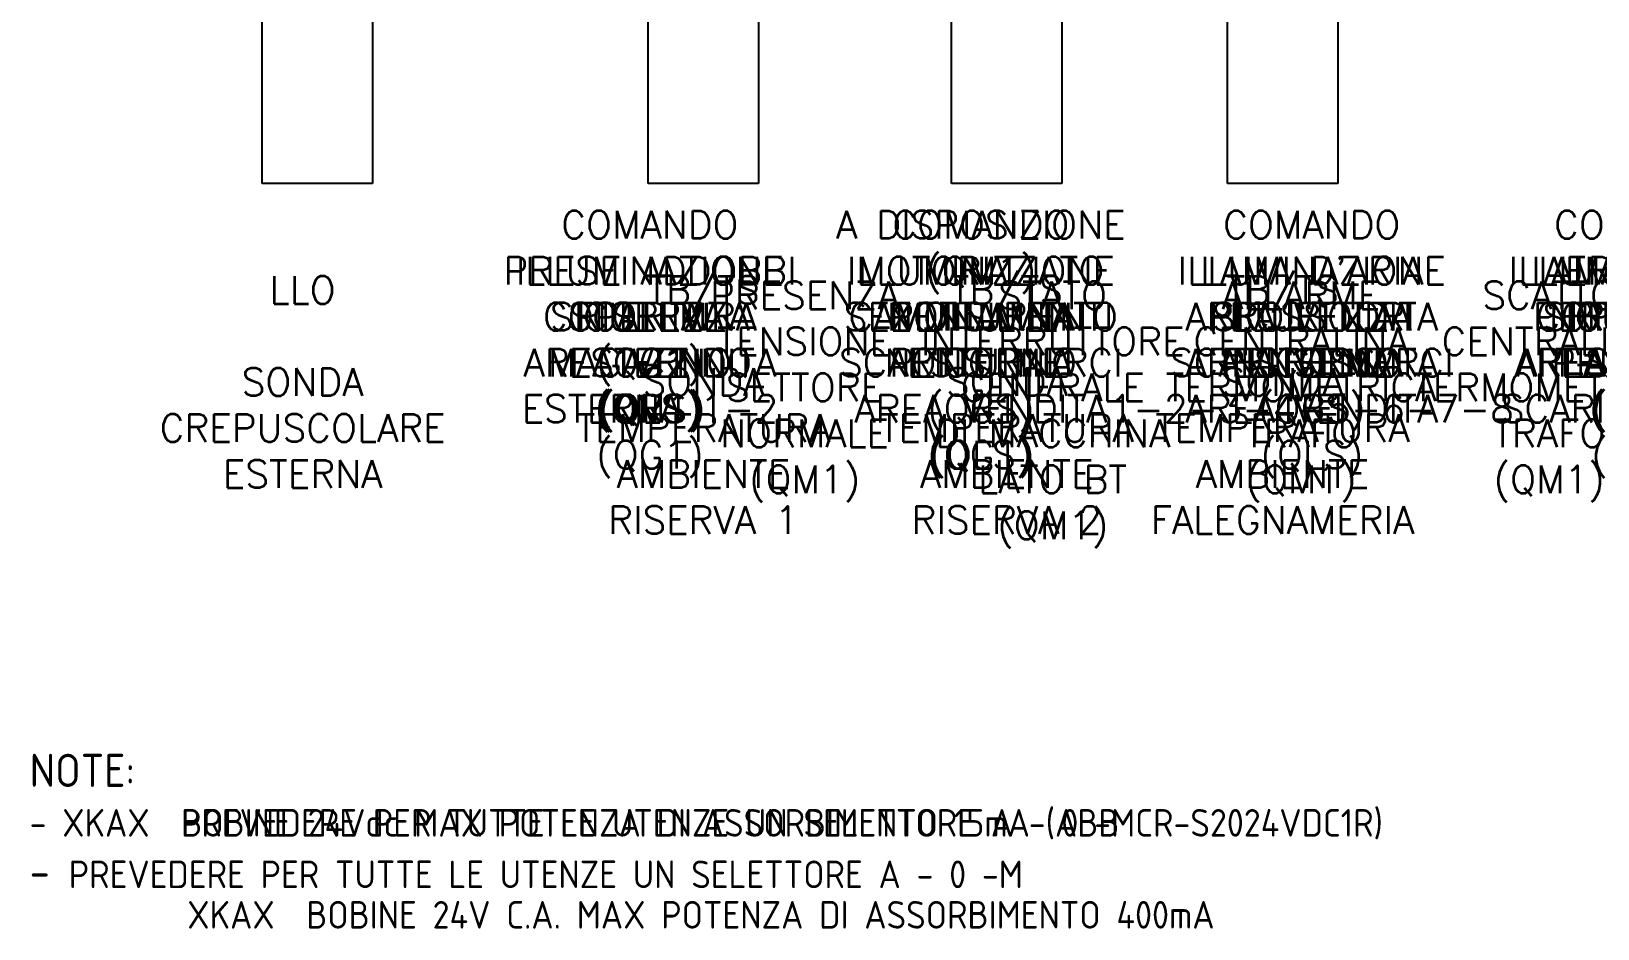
# Model space of a CAD drawing. Extents: x 21 to 417, y 13 to 260.
# Drawn here: x 21.6 to 163.6, y 20 to 101.3 of the extents above; entities that cross this region are included whole.
import ezdxf

# ---------------------------------------------------------------- set-up
doc = ezdxf.new("R2010")
doc.units = 0
doc.header["$LTSCALE"] = 10
for name, color, linetype in [('10', 9, 'CONTINUOUS'), ('11', 9, 'CONTINUOUS'), ('12', 9, 'CONTINUOUS'), ('5', 9, 'CONTINUOUS'), ('6', 9, 'CONTINUOUS'), ('7', 9, 'CONTINUOUS'), ('8', 9, 'CONTINUOUS'), ('9', 9, 'CONTINUOUS')]:
    doc.layers.add(name, color=color, linetype=linetype)
doc.styles.add('ROMANS', font='romans')
doc.styles.add('SPAC', font='isocp.shx')

msp = doc.modelspace()

# ---------------------------------------------------------------- linework, layer by layer
at = {"layer": '11'}
for p, q in [((42.5, 87.5), (42.5, 110)), ((52.5, 110), (52.5, 87.5)), ((77.5, 87.5), (77.5, 110)), ((87.5, 110), (87.5, 87.5)), ((105, 87.5), (105, 110)), ((115, 110), (115, 87.5)), ((130, 87.5), (130, 110)), ((140, 110), (140, 87.5)), ((52.5, 87.5), (42.5, 87.5)), ((87.5, 87.5), (77.5, 87.5)), ((115, 87.5), (105, 87.5)), ((140, 87.5), (130, 87.5))]:
    msp.add_line(p, q, dxfattribs=at)

# ---------------------------------------------------------------- texts
at = {"layer": '10', "char_height": 2.5, "attachment_point": 1, "style": 'ROMANS'}
for s, insert in [('\\pxqc;COMANDO\\PILLUMINAZIONE\\PRISERVA\\P1-2\\P(QRS)', (51.39, 85)), ('\\pxqc;COMANDO\\PILLUMINAZIONE\\PPENSILINA\\PSCARICO MERCI\\P(QRS)', (81.39, 85)), ('\\pxqc;COMANDO\\PILLUMINAZIONE\\PPROIETTORI\\PSCARICO MERCI\\P(QRS)', (111.39, 85)), ('\\pxqc;COMANDO\\PAEROTERMI\\PRISERVA\\P1-2-3-4\\P(QRS)', (141.39, 85))]:
    msp.add_mtext_dynamic_manual_height_columns(s, width=52.5, gutter_width=17.5, heights=[0], dxfattribs=dict(at, insert=insert))
at = {"layer": '10', "insert": (21.41, 35.8), "char_height": 3, "width": 205, "attachment_point": 1, "style": 'SPAC'}
msp.add_mtext('NOTE:\\P{\\H0.83333x;- XKAX  BOBINE 24Vdc MAX POTENZA DI ASSORBIMENTO 15mA (ABB CR-S2024VDC1R)\\P}- {\\H0.83333x;PREVEDERE PER TUTTE LE UTENZE UN SELETTORE A - 0 -M}', dxfattribs=at)
at = {"layer": '11', "char_height": 2.5, "width": 52.5, "attachment_point": 1, "style": 'ROMANS'}
for s, insert in [('\\pxqc;TB/TS\\P\\PSONDA\\PTEMPERATURA\\PAMBIENTE\\PRISERVA 1', (56.24, 79.09)), ('\\pxqc;TB/TS\\P\\PSONDA\\PTEMPERATURA\\PAMBIENTE\\PRISERVA 2', (83.74, 79.09)), ('\\pxqc;TB/TS\\P\\PSONDA\\PTEMPERATURA\\PAMBIENTE\\PFALEGNAMERIA', (108.74, 79.09)), ('\\pxqc;LLO\\P\\PSONDA\\PCREPUSCOLARE\\PESTERNA', (19.91, 79.09))]:
    msp.add_mtext(s, dxfattribs=dict(at, insert=insert))
at = {"layer": '11', "insert": (21.41, 35.8), "char_height": 3, "attachment_point": 1, "style": 'SPAC'}
msp.add_mtext_dynamic_manual_height_columns('NOTE:\\P        {\\H0.83333x;PREVEDERE PER TUTTE LE UTENZE UN SELETTORE A - 0 -M\\P   \\P          XKAX  BOBINE 24V C.A. MAX POTENZA DI ASSORBIMENTO 400mA}', width=205, gutter_width=17.5, heights=[0], dxfattribs=at)
at = {"layer": '12', "char_height": 2.5, "width": 52.5, "attachment_point": 1, "style": 'ROMANS'}
for s, insert in [('\\pxqc;PRESENZA\\PTENSIONE\\PSETTORE\\PNORMALE\\P(QM1)', (65.41, 78.6)), ('\\pxqc;STATO\\PINTERRUTTORE\\PGENERALE\\PDI MACCHINA\\P\\pt20;LATO BT\\P\\ptz;(QM1)', (87.91, 78.6)), ('\\pxqc;ALLARME\\PCENTRALINA\\PTERMOMETRICA\\PTRAFO\\P(QM1)', (110.41, 78.6)), ('\\pxqc;SCATTO\\PCENTRALINA\\PTERMOMETRICA\\PTRAFO\\P(QM1)', (132.91, 78.6))]:
    msp.add_mtext(s, dxfattribs=dict(at, insert=insert))
at = {"layer": '5', "char_height": 2.5, "attachment_point": 1, "style": 'ROMANS'}
for s, insert in [('\\pxqc;COMANDO\\PILLUMINAZIONE\\PTOTEM\\PESTERNO\\P(QM1)', (51.39, 85)), ('\\pxqc;A DISPOSIZIONE\\P(QM1)', (81.39, 85)), ('\\pxqc;COMANDO\\PILLUMINAZIONE\\PBUSSOLA\\PINGRESSO\\P(QG1)', (111.39, 85)), ('\\pxqc;COMANDO\\PILLUMINAZIONE\\PCOPERTURA\\PAREA TECNICA\\P(QG1)', (141.39, 85))]:
    msp.add_mtext_dynamic_manual_height_columns(s, width=52.5, gutter_width=17.5, heights=[0], dxfattribs=dict(at, insert=insert))
at = {"layer": '5', "insert": (21.41, 35.8), "char_height": 3, "width": 205, "attachment_point": 1, "style": 'SPAC'}
msp.add_mtext('NOTE:\\P{\\H0.83333x;- XKAX  BOBINE 24Vdc MAX POTENZA DI ASSORBIMENTO 15mA (ABB CR-S2024VDC1R)\\P}- {\\H0.83333x;PREVEDERE PER TUTTE LE UTENZE UN SELETTORE A - 0 -M}', dxfattribs=at)
at = {"layer": '6', "char_height": 2.5, "attachment_point": 1, "style": 'ROMANS'}
for s, insert in [('\\pxqc;COMANDO\\PILLUMINAZIONE\\PSCAFFALI\\PAREA VENDITA\\PESTERNA 1-2\\P(QG1)', (51.39, 85)), ('\\pxqc;COMANDO\\PILLUMINAZIONE\\PCAMMINAMENTI\\PESTERNI\\P(QG1)', (81.39, 85)), ("\\pxqc;COMANDO\\PLAMA D'ARIA\\PAREA VENDITA\\PESTERNA\\P(QG1)", (111.39, 85)), ("\\pxqc;COMANDO\\PLAMA D'ARIA\\PPERTINENZA\\PESTERNA\\P(QG1)", (141.39, 85))]:
    msp.add_mtext_dynamic_manual_height_columns(s, width=52.5, gutter_width=17.5, heights=[0], dxfattribs=dict(at, insert=insert))
at = {"layer": '6', "insert": (21.41, 35.8), "char_height": 3, "width": 205, "attachment_point": 1, "style": 'SPAC'}
msp.add_mtext('NOTE:\\P{\\H0.83333x;- XKAX  BOBINE 24Vdc MAX POTENZA DI ASSORBIMENTO 15mA (ABB CR-S2024VDC1R)\\P}- {\\H0.83333x;PREVEDERE PER TUTTE LE UTENZE UN SELETTORE A - 0 -M}', dxfattribs=at)
at = {"layer": '7', "char_height": 2.5, "attachment_point": 1, "style": 'ROMANS'}
for s, insert in [('\\pxqc;COMANDO\\PPRESE ADDOBBI\\PCOPERTURA\\P(QG1)', (51.39, 85)), ('\\pxqc;COMANDO\\PMOTORIZZATO\\PSEZIONAMENTO\\PNOTTURNO\\PQG1\\P(QG1)', (81.39, 85)), ('\\pxqc;COMANDO\\PILLUMINAZIONE\\PSICUREZZA\\PAREA VENDITA\\P1-2-3-4-5-6-7-8\\P(QLS)', (111.39, 85)), ('\\pxqc;COMANDO\\PILLUMINAZIONE\\PNOTTURNA\\PAREA VENDITA\\P(QLS)', (141.39, 85))]:
    msp.add_mtext_dynamic_manual_height_columns(s, width=52.5, gutter_width=17.5, heights=[0], dxfattribs=dict(at, insert=insert))
at = {"layer": '7', "insert": (21.41, 35.8), "char_height": 3, "width": 205, "attachment_point": 1, "style": 'SPAC'}
msp.add_mtext('NOTE:\\P{\\H0.83333x;- XKAX  BOBINE 24Vdc MAX POTENZA DI ASSORBIMENTO 15mA (ABB CR-S2024VDC1R)\\P}- {\\H0.83333x;PREVEDERE PER TUTTE LE UTENZE UN SELETTORE A - 0 -M}', dxfattribs=at)
at = {"layer": '8', "char_height": 2.5, "attachment_point": 1, "style": 'ROMANS'}
for s, insert in [('\\pxqc;COMANDO\\PILLUMINAZIONE\\PSICUREZZA\\PMAGAZZINO\\P(QLS)', (51.39, 85)), ('\\pxqc;COMANDO\\PILLUMINAZIONE\\PNOTTURNA\\PPENSILINA\\PAREA VENDITA\\P(QLS)', (81.39, 85)), ('\\pxqc;COMANDO\\PILLUMINAZIONE\\PSICUREZZA\\PPENSILINA\\PAREA VENDITA\\P(QLS)', (111.39, 85)), ('\\pxqc;COMANDO\\PILLUMINAZIONE\\PSICUREZZA\\PPENSILINA\\PSCARICO MERCI\\P(QLS)', (141.39, 85))]:
    msp.add_mtext_dynamic_manual_height_columns(s, width=52.5, gutter_width=17.5, heights=[0], dxfattribs=dict(at, insert=insert))
at = {"layer": '8', "insert": (21.41, 35.8), "char_height": 3, "width": 205, "attachment_point": 1, "style": 'SPAC'}
msp.add_mtext('NOTE:\\P{\\H0.83333x;- XKAX  BOBINE 24Vdc MAX POTENZA DI ASSORBIMENTO 15mA (ABB CR-S2024VDC1R)\\P}- {\\H0.83333x;PREVEDERE PER TUTTE LE UTENZE UN SELETTORE A - 0 -M}', dxfattribs=at)
at = {"layer": '9', "char_height": 2.5, "attachment_point": 1, "style": 'ROMANS'}
for s, insert in [('\\pxqc;COMANDO\\PILLUMINAZIONE\\PRISERVA\\P1-2\\P(QRS)', (51.39, 85)), ('\\pxqc;COMANDO\\PILLUMINAZIONE\\PPENSILINA\\PSCARICO MERCI\\P(QRS)', (81.39, 85)), ('\\pxqc;COMANDO\\PILLUMINAZIONE\\PPROIETTORI\\PSCARICO MERCI\\P(QRS)', (111.39, 85)), ('\\pxqc;COMANDO\\PAEROTERMI\\PRISERVA\\P1-2-3-4\\P(QRS)', (141.39, 85))]:
    msp.add_mtext_dynamic_manual_height_columns(s, width=52.5, gutter_width=17.5, heights=[0], dxfattribs=dict(at, insert=insert))
at = {"layer": '9', "insert": (21.41, 35.8), "char_height": 3, "width": 205, "attachment_point": 1, "style": 'SPAC'}
msp.add_mtext('NOTE:\\P{\\H0.83333x;- XKAX  BOBINE 24Vdc MAX POTENZA DI ASSORBIMENTO 15mA (ABB CR-S2024VDC1R)\\P}- {\\H0.83333x;PREVEDERE PER TUTTE LE UTENZE UN SELETTORE A - 0 -M}', dxfattribs=at)

doc.saveas('drawing.dxf')
